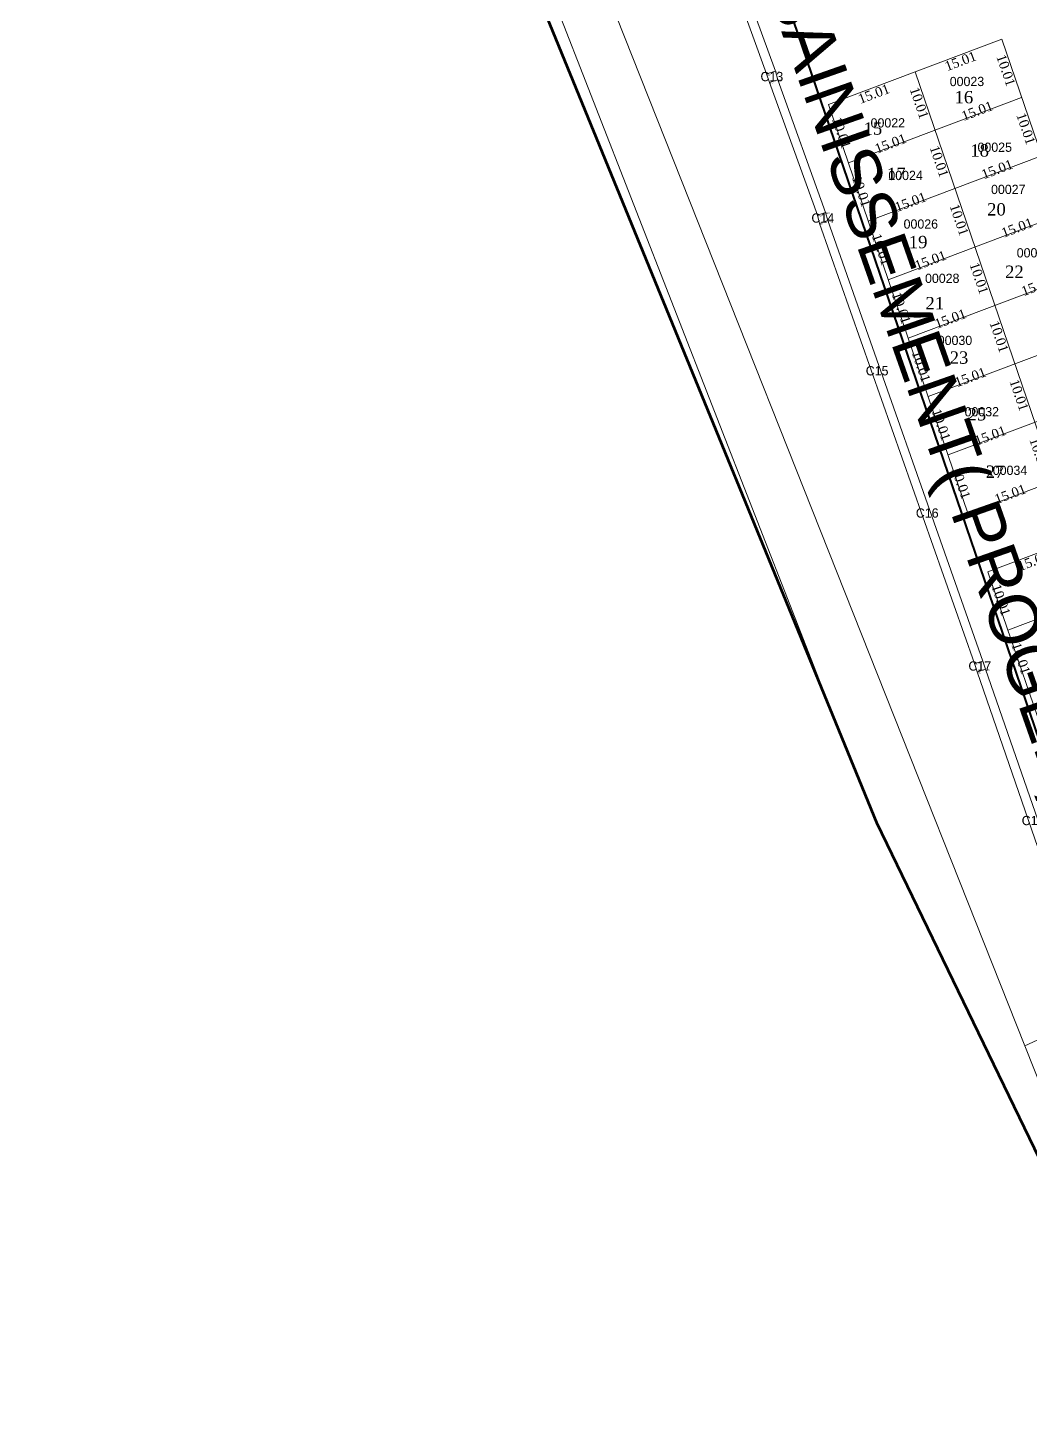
# Model space of a CAD drawing. Header units: metres. Extents: x 245225 to 248406, y 1633796 to 1637634.
# Drawn here: x 245335.4 to 245497.8, y 1636711.4 to 1636938.2 of the extents above; entities that cross this region are included whole.
import ezdxf
from ezdxf.enums import TextEntityAlignment as Align

# ---------------------------------------------------------------- set-up
doc = ezdxf.new("R2010")
doc.units = ezdxf.units.M
doc.header["$MEASUREMENT"] = 0
for name, color, linetype in [('A_revoir_niveau_0', 7, 'Continuous'), ('historique_numero_parcelle', 7, 'Continuous'), ('limites_sections', 7, 'Continuous')]:
    doc.layers.add(name, color=color, linetype=linetype)
doc.layers.add('Limites_Communes', color=7, linetype='Continuous', lineweight=211, plot=False)
doc.layers.add('LIMITES_PARCELLES', color=7, linetype='Continuous', lineweight=0, true_color=0xffffff)
doc.layers.add('Toponymie', color=7, linetype='Continuous', lineweight=30)
doc.styles.get("Standard").update_dxf_attribs({"font": 'txt.shx'})
doc.styles.add('Style-Arial', font='arial.ttf')
doc.styles.add('Style-FANCY', font='FANCY.shx')

msp = doc.modelspace()

# ---------------------------------------------------------------- linework, layer by layer
at = {"layer": 'A_revoir_niveau_0', "color": 7, "linetype": 'Continuous', "lineweight": 13}
msp.add_line((245381.133038, 1637044.036876), (245466.304743, 1636825.74789), dxfattribs=at)
at = {"layer": 'A_revoir_niveau_0', "color": 7, "linetype": 'Continuous', "lineweight": 0}
for p, q in [((245455.1345, 1636930.7271), (245447.4003, 1636952.2527)), ((245448.7035, 1636952.8071), (245456.5898, 1636931.1782)), ((245463.3941, 1636907.8301), (245455.6176, 1636929.3357)), ((245456.9353, 1636929.801), (245464.6869, 1636908.2888)), ((245488.8228, 1636835.1669), (245463.7243, 1636906.4948)), ((245465.0376, 1636906.9776), (245490.1654, 1636835.5336)), ((245506.0045, 1636785.2205), (245489.2842, 1636833.8398)), ((245490.6067, 1636834.2441), (245507.4427, 1636785.6865))]:
    msp.add_line(p, q, dxfattribs=at)
at = {"layer": 'A_revoir_niveau_0', "color": 5, "linetype": 'Continuous', "lineweight": 0}
for p, q in [((245456.5898, 1636931.1782), (245456.9353, 1636929.801)), ((245455.6176, 1636929.3357), (245455.1345, 1636930.7271)), ((245464.6869, 1636908.2888), (245465.0376, 1636906.9776)), ((245463.7243, 1636906.4948), (245463.3941, 1636907.8301)), ((245489.2842, 1636833.8398), (245488.8228, 1636835.1669)), ((245490.1654, 1636835.5336), (245490.6067, 1636834.2441))]:
    msp.add_line(p, q, dxfattribs=at)
at = {"layer": 'A_revoir_niveau_0', "color": 7, "linetype": 'Continuous', "lineweight": 0}
for points in [[(245455.6176, 1636929.3357), (245456.9353, 1636929.801), (245456.5898, 1636931.1782), (245455.1345, 1636930.7271)], [(245463.3941, 1636907.8301), (245464.6869, 1636908.2888), (245465.0376, 1636906.9776), (245463.7243, 1636906.4948)], [(245488.8228, 1636835.1669), (245490.1654, 1636835.5336), (245490.6067, 1636834.2441), (245489.2842, 1636833.8398)]]:
    msp.add_3dface(points, dxfattribs=at)
at = {"layer": 'Limites_Communes', "color": 210, "lineweight": 80, "flags": 128}
msp.add_lwpolyline([(245735.1907, 1636182.4264), (245737.0861, 1636220.9674), (245735.2556, 1636239.0143), (245707.1038, 1636298.2282), (245667.8308, 1636399.1458), (245610.4254, 1636525.3073), (245591.9622, 1636563.4721), (245540.6052, 1636669.6309), (245473.0182, 1636809.3381), (245335.4487, 1637145.601), (245779.4502, 1637342.6846), (245848.75, 1637373.75), (245979.1715, 1637415.3337), (246366.25, 1637538.75), (246605.2718, 1637633.7039), (246913.4298, 1637003.726)], dxfattribs=at)
at = {"layer": 'limites_parcelles', "color": 7, "lineweight": 0}
for p, q in [((245493.23536, 1636936.378312), (245465.152762, 1636925.782272)), ((245496.468348, 1636926.910011), (245468.38575, 1636916.313971)), ((245465.152762, 1636925.782272), (245487.772253, 1636859.537628)), ((245499.701337, 1636917.441711), (245471.618738, 1636906.84567)), ((245502.934325, 1636907.97341), (245474.851726, 1636897.377369)), ((245506.167313, 1636898.505109), (245478.084715, 1636887.909069)), ((245509.400301, 1636889.036808), (245481.317703, 1636878.440768)), ((245512.633289, 1636879.568507), (245484.550691, 1636868.972467)), ((245491.016667, 1636850.035865), (245512.021912, 1636788.518791))]:
    msp.add_line(p, q, dxfattribs=at)
at = {"layer": 'limites_parcelles', "color": 1, "linetype": 'Continuous', "lineweight": 40, "flags": 128}
msp.add_lwpolyline([(246242.36, 1637357.731), (246325.071, 1637170.444), (245511.13, 1636788.23), (245429.275, 1637028.013), (246242.360078, 1637357.730823)], close=True, dxfattribs=at)
at = {"layer": 'limites_parcelles', "color": 7, "lineweight": 0, "flags": 128}
for points in [[(245493.23536, 1636936.378312), (245515.866277, 1636870.100206)], [(245501.824978, 1636864.802186), (245479.194061, 1636931.080292)], [(245487.783679, 1636859.504166), (245515.866277, 1636870.100206)], [(245491.016667, 1636850.035865), (245519.099265, 1636860.631906)], [(245494.249655, 1636840.567564), (245522.332254, 1636851.163605)], [(245497.482643, 1636831.099264), (245525.565242, 1636841.695304)]]:
    msp.add_lwpolyline(points, dxfattribs=at)
at = {"layer": 'limites_sections', "lineweight": 13, "flags": 128}
for points in [[(245897.722, 1636971.857), (245799.571, 1636923.569), (245677.175, 1636862.609), (245560.123, 1636802.218), (245496.981, 1636773.187), (245385.738, 1637053.755), (245806.576, 1637211.153), (245897.722, 1636971.857)], [(245719.42, 1636353.986), (245698.595, 1636337.993), (245511.761, 1636735.908), (245496.981, 1636773.187), (245560.123, 1636802.218), (245677.175, 1636862.609), (245799.571, 1636923.569), (245873.298, 1636959.841), (245895.178, 1636920.691), (245957.845, 1636823.563), (246030.023, 1636685.769), (246046.154, 1636659.835), (246025.889, 1636623.421), (245978.663, 1636538.563), (245960.384, 1636515.714), (245916.796, 1636464.041), (245868.99, 1636432.405), (245787.087, 1636391.629), (245738.227, 1636368.429), (245719.42, 1636353.986)]]:
    msp.add_lwpolyline(points, close=True, dxfattribs=at)

# ---------------------------------------------------------------- texts
at = {"layer": 'historique_numero_parcelle', "color": 92, "linetype": 'Continuous', "lineweight": 0, "style": 'Style-FANCY'}
for s, p in [('00023', (245487.607459, 1636929.508192)), ('00022', (245474.781761, 1636922.801012)), ('00025', (245492.112095, 1636918.851925)), ('00024', (245477.659723, 1636914.275999)), ('00027', (245494.301848, 1636912.019378)), ('00026', (245480.131016, 1636906.409167)), ('00029', (245498.462379, 1636901.739215)), ('00028', (245483.603339, 1636897.602076)), ('00030', (245485.667963, 1636887.541306)), ('00032', (245490.016188, 1636875.976123)), ('00034', (245494.583388, 1636866.479509))]:
    msp.add_text(s, height=1.499994, rotation=0.1323, dxfattribs=at).set_placement(p, align=Align.MIDDLE_CENTER)
at = {"layer": 'limites_parcelles', "color": 7, "lineweight": 0, "char_height": 1.55, "line_spacing_factor": 0.6}
for s, insert, attachment_point, rotation in [('\\fSylfaen|b0|i0|c00|p23;15.01', (245486.285315, 1636933.542179), 2, 20.67231997), ('\\fSylfaen|b0|i0|c00|p23;10.01', (245494.662584, 1636931.579535), 2, 288.85267474), ('\\fSylfaen|b0|i0|c00|p23;15.01', (245472.244016, 1636928.244159), 2, 20.67231997), ('\\fSylfaen|b0|i0|c00|p23;10.01', (245480.621285, 1636926.281514), 2, 288.85267474), ('\\fSylfaen|b0|i0|c00|p23;15.01', (245489.548694, 1636923.996996), 8, 20.67231997), ('\\fSylfaen|b0|i0|c00|p23;10.01', (245497.895572, 1636922.111234), 2, 288.85267474), ('\\fSylfaen|b0|i0|c00|p23;10.01', (245466.502177, 1636920.95556), 8, 288.85267474), ('\\fSylfaen|b0|i0|c00|p23;15.01', (245475.507395, 1636918.698976), 8, 20.67231997), ('\\fSylfaen|b0|i0|c00|p23;10.01', (245483.854273, 1636916.813214), 2, 288.85267474), ('\\fSylfaen|b0|i0|c00|p23;15.01', (245492.781682, 1636914.528695), 8, 20.67231997), ('\\fSylfaen|b0|i0|c00|p23;10.01', (245469.735165, 1636911.487259), 8, 288.85267474), ('\\fSylfaen|b0|i0|c00|p23;15.01', (245478.740383, 1636909.230675), 8, 20.67231997), ('\\fSylfaen|b0|i0|c00|p23;10.01', (245487.087261, 1636907.344913), 2, 288.85267474), ('\\fSylfaen|b0|i0|c00|p23;15.01', (245496.014671, 1636905.060394), 8, 20.67231997), ('\\fSylfaen|b0|i0|c00|p23;10.01', (245472.968153, 1636902.018958), 8, 288.85267474), ('\\fSylfaen|b0|i0|c00|p23;15.01', (245481.973371, 1636899.762374), 8, 20.67231997), ('\\fSylfaen|b0|i0|c00|p23;10.01', (245490.320249, 1636897.876612), 2, 288.85267474), ('\\fSylfaen|b0|i0|c00|p23;15.01', (245499.247659, 1636895.592093), 8, 20.67231997), ('\\fSylfaen|b0|i0|c00|p23;10.01', (245476.201141, 1636892.550658), 8, 288.85267474), ('\\fSylfaen|b0|i0|c00|p23;15.01', (245485.20636, 1636890.294073), 8, 20.67231997), ('\\fSylfaen|b0|i0|c00|p23;10.01', (245493.553237, 1636888.408311), 2, 288.85267474), ('\\fSylfaen|b0|i0|c00|p23;10.01', (245479.434129, 1636883.082357), 8, 288.85267474), ('\\fSylfaen|b0|i0|c00|p23;15.01', (245488.439348, 1636880.825772), 8, 20.67231997), ('\\fSylfaen|b0|i0|c00|p23;10.01', (245496.786225, 1636878.94001), 2, 288.85267474), ('\\fSylfaen|b0|i0|c00|p23;10.01', (245482.667118, 1636873.614056), 8, 288.85267474), ('\\fSylfaen|b0|i0|c00|p23;15.01', (245491.672336, 1636871.357472), 8, 20.67231997), ('\\fSylfaen|b0|i0|c00|p23;10.01', (245500.019214, 1636869.47171), 2, 288.85267474), ('\\fSylfaen|b0|i0|c00|p23;10.01', (245485.900106, 1636864.145755), 8, 288.85267474), ('\\fSylfaen|b0|i0|c00|p23;15.01', (245494.905324, 1636861.889171), 8, 20.67231997), ('\\fSylfaen|b0|i0|c00|p23;15.01', (245498.107921, 1636852.497752), 2, 20.67231997), ('\\fSylfaen|b0|i0|c00|p23;10.01', (245492.366082, 1636845.209154), 8, 288.85267474), ('\\fSylfaen|b0|i0|c00|p23;10.01', (245495.59907, 1636835.740853), 8, 288.85267474)]:
    msp.add_mtext(s, dxfattribs=dict(at, insert=insert, attachment_point=attachment_point, rotation=rotation))
at = {"layer": 'limites_parcelles', "color": 7, "lineweight": 0, "char_height": 2, "attachment_point": 5, "line_spacing_factor": 0.6}
for s, insert in [('\\fSylfaen|b0|i0|c00|p23;16', (245487.112855, 1636926.954721)), ('\\fSylfaen|b0|i0|c00|p23;15', (245472.366772, 1636921.871946)), ('\\fSylfaen|b0|i0|c00|p23;18', (245489.665867, 1636918.322516)), ('\\fSylfaen|b0|i0|c00|p23;17', (245476.154437, 1636914.537795)), ('\\fSylfaen|b0|i0|c00|p23;20', (245492.386289, 1636908.767445)), ('\\fSylfaen|b0|i0|c00|p23;19', (245479.690986, 1636903.470006)), ('\\fSylfaen|b0|i0|c00|p23;22', (245495.298536, 1636898.667172)), ('\\fSylfaen|b0|i0|c00|p23;21', (245482.397457, 1636893.576068)), ('\\fSylfaen|b0|i0|c00|p23;23', (245486.317655, 1636884.740024)), ('\\fSylfaen|b0|i0|c00|p23;25', (245489.208975, 1636875.552046)), ('\\fSylfaen|b0|i0|c00|p23;27', (245492.173538, 1636866.259113))]:
    msp.add_mtext(s, dxfattribs=dict(at, insert=insert))
at = {"layer": 'toponymie', "color": 7, "linetype": 'Continuous', "lineweight": 0, "style": 'Style-FANCY'}
for s, p in [('C13', (245455.989, 1636930.306)), ('C14', (245464.245, 1636907.379)), ('C15', (245473.051, 1636882.615)), ('C16', (245481.167, 1636859.561)), ('C17', (245489.689, 1636834.764)), ('C18', (245498.321, 1636809.711))]:
    msp.add_text(s, height=1.5, dxfattribs=at).set_placement(p, align=Align.MIDDLE_CENTER)
at = {"layer": 'toponymie', "color": 7, "linetype": 'Continuous', "lineweight": 0, "style": 'Style-Arial'}
for s, p in [('R25', (245456.5898, 1636931.1782)), ('R26', (245455.1345, 1636930.7271)), ('R27', (245455.6176, 1636929.3357)), ('R28', (245456.9353, 1636929.801)), ('R29', (245464.6869, 1636908.2888)), ('R30', (245463.3941, 1636907.8301)), ('R31', (245463.7243, 1636906.4948)), ('R32', (245465.0376, 1636906.9776)), ('R34', (245488.8228, 1636835.1669)), ('R35', (245489.2842, 1636833.8398)), ('R33', (245490.1654, 1636835.5336)), ('R36', (245490.6067, 1636834.2441))]:
    msp.add_text(s, height=0.25, dxfattribs=at).set_placement(p, align=Align.TOP_LEFT)
at = {"layer": 'toponymie', "color": 7, "linetype": 'Continuous', "lineweight": 53, "insert": (245431.522253, 1637004.229262), "char_height": 8, "attachment_point": 7, "rotation": 289.37746244, "line_spacing_factor": 0.6}
msp.add_mtext('\\fArial|b0|i0|c00|p39;RESEAU ASSAINISSEMENT( PROGEP)', dxfattribs=at)

doc.saveas('drawing.dxf')
